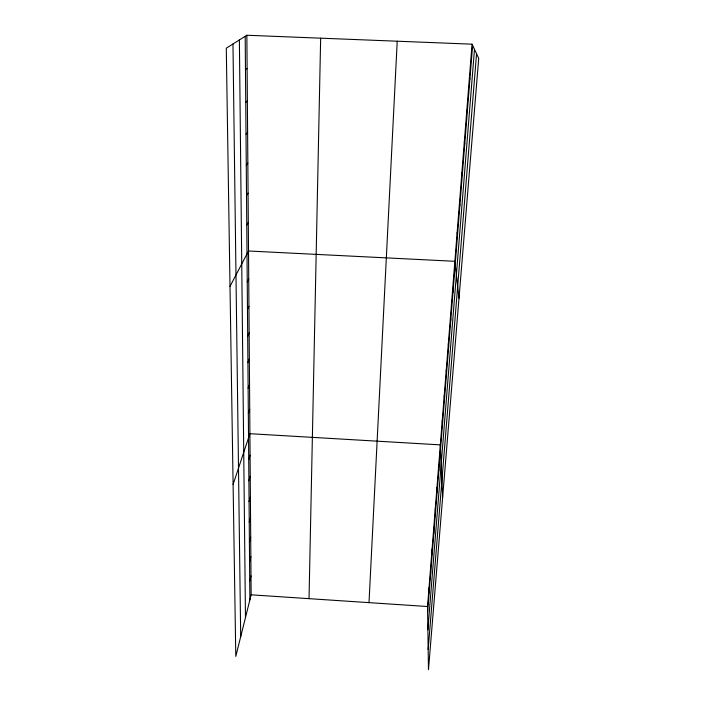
<?xml version="1.0" encoding="UTF-8"?>
<svg xmlns="http://www.w3.org/2000/svg" width="705" height="705" viewBox="0 0 705 705"><rect width="100%" height="100%" fill="white"/><g stroke="black" fill="none" stroke-linecap="round" stroke-linejoin="round"><path stroke-width="1.06" d="M309.028 598.66L320.652 38.176M369.006 602.634L397.215 41.207M472.059 44.177L478.721 58.365L428.473 669.75L427.538 606.52L472.059 44.177L246.865 35.25L226.279 48.196L235.787 656.39L251.147 594.817L246.865 35.25M427.618 611.764L472.597 45.323M427.882 629.865L474.483 49.332M428.182 649.552L476.554 53.756M249.72 580.982L251.006 575.976M249.561 561.691L250.857 556.791M249.394 542.03L250.707 537.236M249.226 522L250.557 517.311M249.059 501.581L250.398 497.016M248.891 480.757L250.24 476.316M248.715 459.528L250.081 455.218M233.099 484.45L249.914 433.698L440.334 444.873L442.652 497.254M248.327 413.35L249.729 409.332M248.125 388.27L249.544 384.419M247.904 362.626L249.341 358.942M247.693 336.382L249.147 332.875M247.464 309.521L248.944 306.217M247.243 282.035L248.733 278.924M230.006 286.389L248.521 250.998L454.866 261.299L459.008 298.224M246.768 225.054L248.301 222.392M246.521 195.523L248.072 193.091M246.274 165.261L247.843 163.075M246.01 134.232L247.614 132.311M245.745 102.419L247.367 100.771M245.481 69.786L247.12 68.429M251.147 594.817L427.538 606.52M469.415 77.594L469.918 79.048M466.833 110.156L467.309 111.91M464.322 141.908L464.771 143.935M461.872 172.866L462.286 175.166M459.484 203.066L459.872 205.613M457.148 232.535L457.51 235.32M452.645 289.385L452.962 292.61M450.477 316.809L450.768 320.246M448.354 343.608L448.627 347.23M446.283 369.79L446.529 373.597M444.256 395.382L444.485 399.365M442.273 420.4L442.484 424.551M438.625 466.472L438.801 470.914M436.95 487.649L437.109 492.222M435.311 508.42L435.452 513.117M433.698 528.794L433.822 533.606M432.112 548.772L432.227 553.707M430.561 568.389L430.658 573.421M429.037 587.635L429.125 592.773M232.967 43.992L240.696 636.73M239.383 39.956L245.472 617.562M245.199 36.299L249.878 599.92"/></g></svg>
